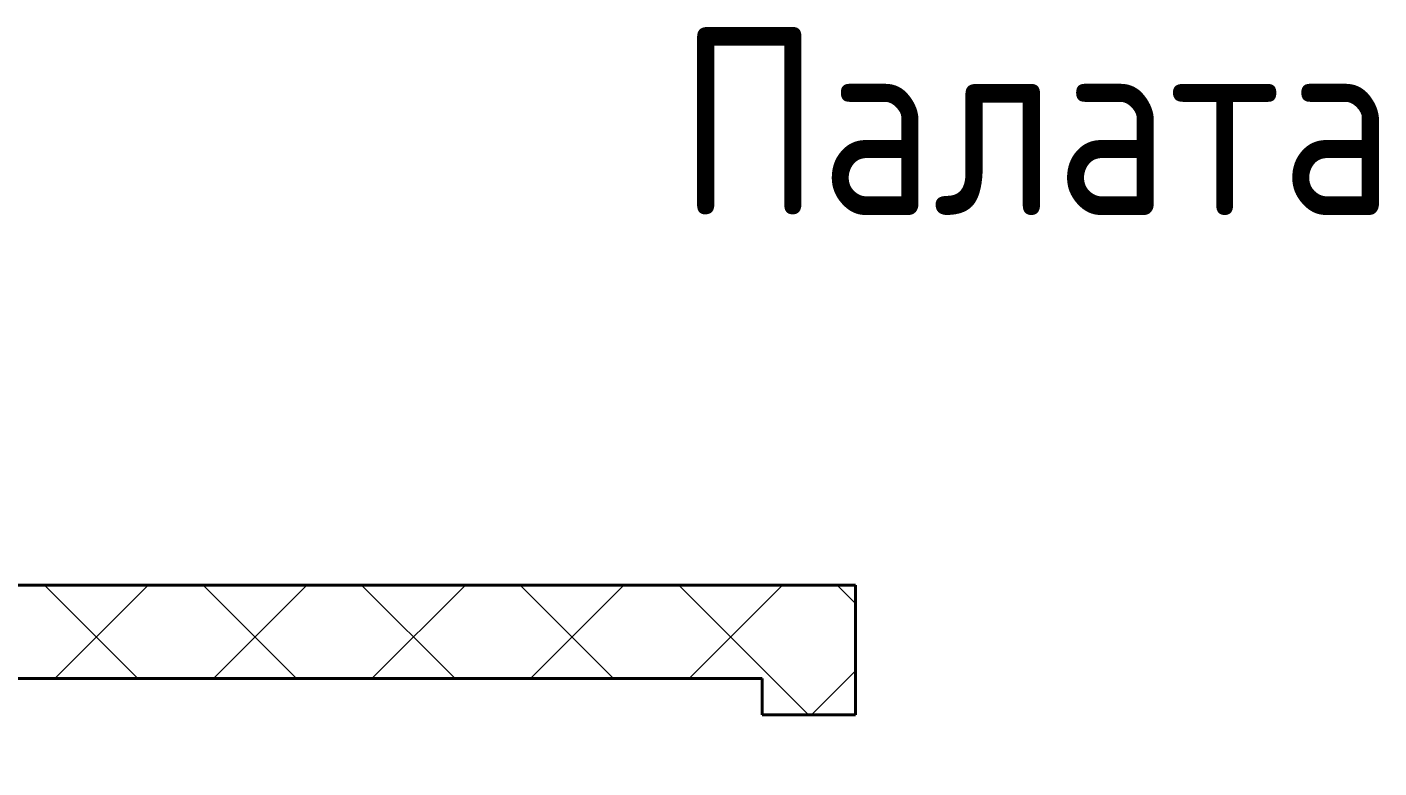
# Model space of a CAD drawing. Header units: millimetres. Extents: x -32954 to 151739, y -65671 to 56243.
# Drawn here: x -19078 to -17270, y -52119 to -51127 of the extents above; entities that cross this region are included whole.
import ezdxf

# ---------------------------------------------------------------- set-up
doc = ezdxf.new("R2010")
doc.units = ezdxf.units.MM
doc.layers.add('Марки помещений', color=7, linetype='Continuous', lineweight=18)
doc.layers.add('Стены разрез', color=7, linetype='Continuous', lineweight=40)
doc.styles.add('GOST Common', font='GOST_Common.ttf', dxfattribs={"width": 0.9, "height": 250})
pattern_1 = [(45, (-1e-11, -50353.12), (-106.066, 106.066), []), (135, (-1e-11, -50353.12), (-106.066, -106.066), [])]

msp = doc.modelspace()

# ---------------------------------------------------------------- hatches: boundary and pattern name
at = {"layer": 'Стены разрез', "lineweight": 9}
h = msp.add_hatch(dxfattribs=at)
h.set_pattern_fill('FP_1', color=256, style=0, pattern_type=2)
h.set_pattern_definition(pattern_1)
h.paths.add_polyline_path([(-18095, -51999.6), (-18095, -51874.6), (-20827.5, -51874.6), (-20827.5, -51999.6), (-18141.1, -51999.6)])
h = msp.add_hatch(dxfattribs=at)
h.set_pattern_fill('FP_1', color=256, style=0, pattern_type=2)
h.set_pattern_definition(pattern_1)
h.paths.add_polyline_path([(-18095, -53710.6), (-17970, -53710.6), (-17970, -53048.1), (-18095, -53048.1)])
h.paths.add_polyline_path([(-18095, -52048.1), (-17970, -52048.1), (-17970, -51874.6), (-18095, -51874.6), (-18095, -51999.6)])

# ---------------------------------------------------------------- linework, layer by layer
at = {"layer": 'Стены разрез'}
for p, q in [((-17970, -51874.6), (-19835, -51874.6)), ((-17970, -52048.1), (-17970, -51874.6)), ((-20679, -51999.6), (-18095, -51999.6)), ((-18095, -51999.6), (-18095, -52048.1)), ((-18095, -52048.1), (-17970, -52048.1))]:
    msp.add_line(p, q, dxfattribs=at)

# ---------------------------------------------------------------- texts
at = {"layer": 'Марки помещений', "lineweight": 9, "insert": (-18207.2, -51128.8), "char_height": 250, "width": 1305.949, "attachment_point": 1, "style": 'GOST Common'}
msp.add_mtext('Палата', dxfattribs=at)

doc.saveas('drawing.dxf')
